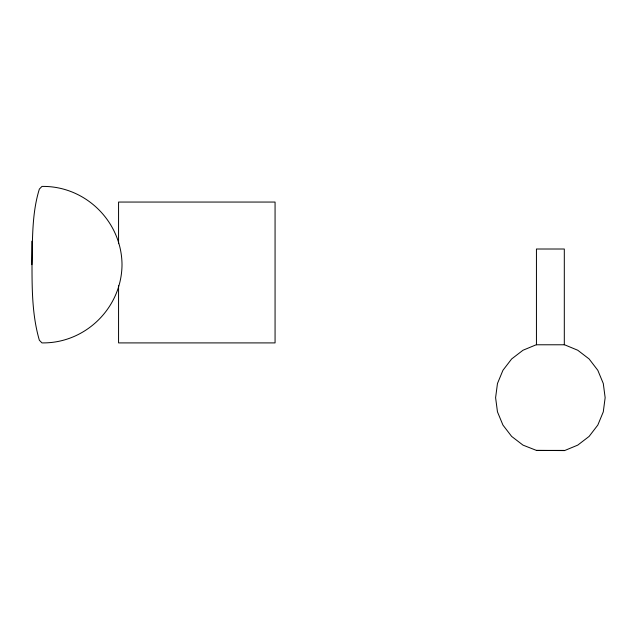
<?xml version="1.0" encoding="UTF-8"?>
<svg xmlns="http://www.w3.org/2000/svg" width="637" height="637" viewBox="0 0 637 637"><rect width="100%" height="100%" fill="white"/><g stroke="black" fill="none" stroke-linecap="round" stroke-linejoin="round"><path stroke-width="0.96" d="M31.85 264.658C32.678 239.44 31.77 213.411 39.359 189.078L41.978 186.41L43.77 186.41C86.369 186.713 121.715 222.058 122.017 264.658C121.715 307.257 86.369 342.602 43.77 342.905L41.978 342.905L39.359 340.246C30.019 308.22 32.551 274.165 31.85 241.184M536.442 450.407L522.985 445.12L511.646 436.417L502.935 425.07L497.465 411.86L495.602 397.679L497.465 383.506L502.935 370.296L511.646 358.95L522.985 350.246L536.195 344.776L564.549 344.776L577.759 350.246L589.106 358.95L597.809 370.296L603.287 383.506L605.15 397.679L603.287 411.86L597.809 425.07L589.106 436.417L577.759 445.12L564.549 450.59L536.442 450.407L564.31 450.407M564.31 344.776L564.31 249.011L536.442 249.011L536.442 344.776M118.562 243.716L118.562 202.056L275.065 202.056L275.065 342.905L118.562 342.905L118.562 285.376"/></g></svg>
